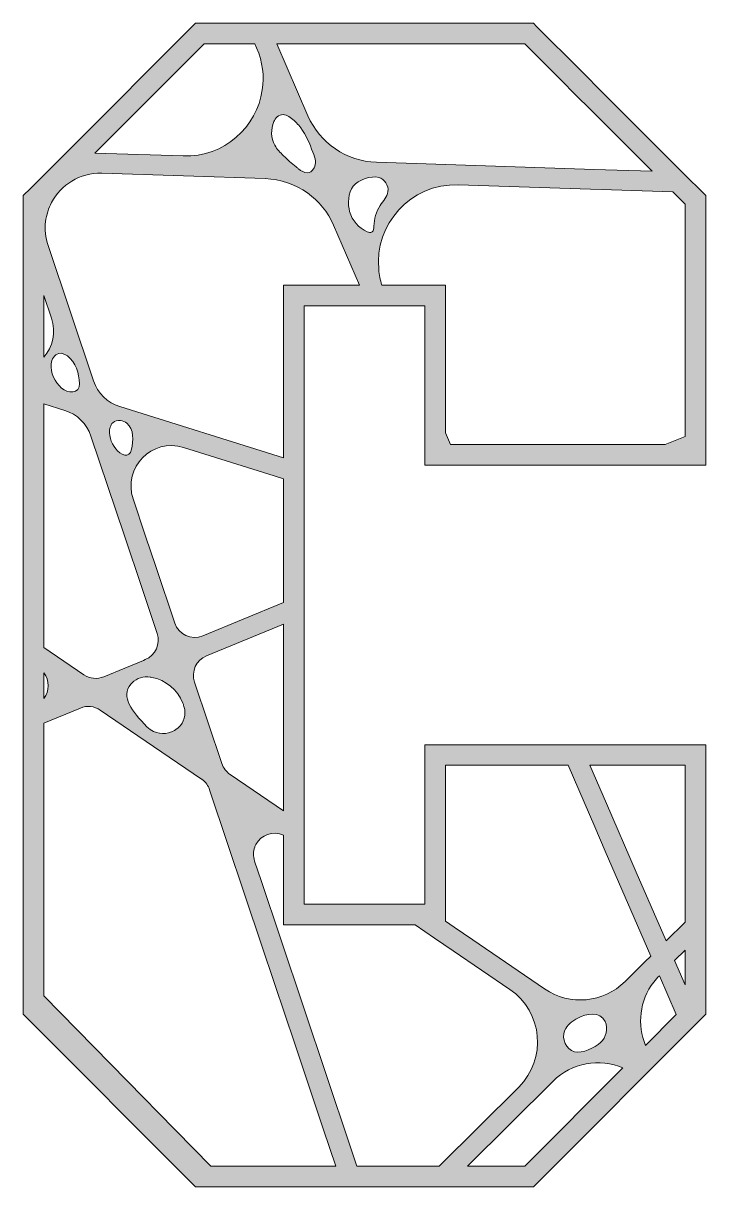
# Model space of a CAD drawing. Extents: x -1650 to 2650, y -4022 to 3022.
# Drawn here: x 1289.8 to 1550, y 2578.2 to 3021.8 of the extents above; entities that cross this region are included whole.
import ezdxf

# ---------------------------------------------------------------- set-up
doc = ezdxf.new("R2010")
doc.units = 0
doc.header["$MEASUREMENT"] = 0
doc.layers.add('Layer 1', color=7, linetype='Continuous')

msp = doc.modelspace()

# ---------------------------------------------------------------- hatches: boundary and pattern name
at = {"layer": 'Layer 1', "true_color": 0xff29f0}
h = msp.add_hatch(color=6, dxfattribs=at)
h.dxf.hatch_style = 2
h.paths.add_polyline_path([(1550, 2853.26), (1550, 2956.04), (1541.05, 2964.98), (1511.13, 2994.9), (1502.33, 3003.7), (1485.54, 3020.5), (1484.28, 3021.75), (1355.55, 3021.75), (1306.4, 2972.6), (1292.61, 2958.82), (1289.83, 2956.04), (1289.83, 2643.97), (1355.55, 2578.25), (1484.28, 2578.25), (1550, 2643.97), (1550, 2746.74), (1442.92, 2746.74), (1442.92, 2685.94), (1396.91, 2685.94), (1396.91, 2914.06), (1442.92, 2914.06), (1442.92, 2853.26)])
edge = h.paths.add_edge_path()
edge.add_spline(control_points=[(1481.03, 3013.9), (1481.03, 3013.9), (1493.12, 3001.81), (1493.12, 3001.81), (1493.12, 3001.81), (1502.18, 2992.75), (1502.18, 2992.75), (1502.18, 2992.75), (1504.41, 2990.52), (1504.41, 2990.52), (1504.41, 2990.52), (1511.68, 2983.26), (1511.68, 2983.26), (1511.68, 2983.26), (1529.57, 2965.36), (1529.57, 2965.36), (1529.57, 2965.36), (1511.81, 2965.93), (1511.81, 2965.93), (1511.81, 2965.93), (1503.8, 2966.19), (1503.8, 2966.19), (1503.8, 2966.19), (1424.43, 2968.77), (1424.43, 2968.77), (1413.04, 2969.15), (1402.87, 2976.05), (1398.33, 2986.51), (1398.33, 2986.51), (1386.44, 3013.9), (1386.44, 3013.9), (1386.44, 3013.9), (1481.03, 3013.9), (1481.03, 3013.9)], knot_values=[0, 0, 0, 0, 1, 1, 1, 2, 2, 2, 3, 3, 3, 4, 4, 4, 5, 5, 5, 6, 6, 6, 7, 7, 7, 8, 8, 8, 9, 9, 9, 10, 10, 10, 11, 11, 11, 11], degree=3, periodic=1)
edge = h.paths.add_edge_path()
edge.add_spline(control_points=[(1385.41, 2984.3), (1385.54, 2984.59), (1385.69, 2984.87), (1385.87, 2985.15), (1386.33, 2985.87), (1386.93, 2986.49), (1387.73, 2986.77), (1389.23, 2987.29), (1390.87, 2986.46), (1392.13, 2985.49), (1393.49, 2984.43), (1394.63, 2983.23), (1395.6, 2981.92), (1397.67, 2979.16), (1399.02, 2975.89), (1400.22, 2972.57), (1400.66, 2971.36), (1401.1, 2970.3), (1401.18, 2969.19), (1401.25, 2968.38), (1401.14, 2967.54), (1400.7, 2966.62), (1399.38, 2963.83), (1396.84, 2964.63), (1394.79, 2966.23), (1394.47, 2966.48), (1394.15, 2966.73), (1393.84, 2967), (1392.17, 2968.34), (1390.57, 2969.77), (1389.03, 2971.26), (1387.78, 2972.47), (1386.56, 2973.74), (1385.72, 2975.27), (1384.21, 2978), (1384.09, 2981.47), (1385.41, 2984.3)], knot_values=[0, 0, 0, 0, 1, 1, 1, 2, 2, 2, 3, 3, 3, 4, 4, 4, 5, 5, 5, 6, 6, 6, 7, 7, 7, 8, 8, 8, 9, 9, 9, 10, 10, 10, 11, 11, 11, 12, 12, 12, 12], degree=3, periodic=1)
edge = h.paths.add_edge_path()
edge.add_spline(control_points=[(1358.8, 3013.9), (1358.8, 3013.9), (1378.15, 3013.9), (1378.15, 3013.9), (1378.15, 3013.9), (1378.8, 3012.39), (1378.8, 3012.39), (1381.12, 3007.04), (1381.73, 3001.53), (1380.96, 2996.35), (1378.85, 2982.29), (1366.59, 2970.65), (1350.78, 2971.17), (1350.78, 2971.17), (1317.16, 2972.26), (1317.16, 2972.26), (1317.16, 2972.26), (1358.8, 3013.9), (1358.8, 3013.9)], knot_values=[0, 0, 0, 0, 1, 1, 1, 2, 2, 2, 3, 3, 3, 4, 4, 4, 5, 5, 5, 6, 6, 6, 6], degree=3, periodic=1)
edge = h.paths.add_edge_path()
edge.add_spline(control_points=[(1297.69, 2917.93), (1297.69, 2917.93), (1300.56, 2909.38), (1300.56, 2909.38), (1302.42, 2903.82), (1300.98, 2898.37), (1297.69, 2894.51), (1297.69, 2894.51), (1297.69, 2917.93), (1297.69, 2917.93)], knot_values=[0, 0, 0, 0, 1, 1, 1, 2, 2, 2, 3, 3, 3, 3], degree=3, periodic=1)
edge = h.paths.add_edge_path()
edge.add_spline(control_points=[(1303.35, 2895.88), (1304.52, 2896.14), (1305.73, 2895.64), (1306.68, 2894.93), (1309.74, 2892.67), (1311.19, 2888.17), (1311.27, 2884.48), (1311.37, 2880.38), (1306.77, 2880.46), (1304.38, 2882.69), (1301.86, 2885.06), (1300.1, 2888.46), (1300.49, 2891.89), (1300.68, 2893.63), (1301.65, 2895.5), (1303.35, 2895.88)], knot_values=[0, 0, 0, 0, 1, 1, 1, 2, 2, 2, 3, 3, 3, 4, 4, 4, 5, 5, 5, 5], degree=3, periodic=1)
edge = h.paths.add_edge_path()
edge.add_spline(control_points=[(1297.69, 2876.68), (1297.69, 2876.68), (1305.62, 2874.19), (1305.62, 2874.19), (1310.35, 2872.72), (1314.08, 2869.07), (1315.65, 2864.38), (1315.65, 2864.38), (1328.41, 2826.34), (1328.41, 2826.34), (1328.41, 2826.34), (1335.13, 2806.32), (1335.13, 2806.32), (1335.13, 2806.32), (1340.88, 2789.15), (1340.88, 2789.15), (1342.23, 2785.16), (1340.24, 2780.8), (1336.34, 2779.19), (1336.34, 2779.19), (1335.63, 2778.89), (1335.63, 2778.89), (1335.63, 2778.89), (1328.5, 2775.95), (1328.5, 2775.95), (1328.5, 2775.95), (1320.52, 2772.65), (1320.52, 2772.65), (1318.02, 2771.61), (1315.17, 2771.91), (1312.94, 2773.43), (1312.94, 2773.43), (1297.69, 2783.84), (1297.69, 2783.84), (1297.69, 2783.84), (1297.69, 2876.68), (1297.69, 2876.68)], knot_values=[0, 0, 0, 0, 1, 1, 1, 2, 2, 2, 3, 3, 3, 4, 4, 4, 5, 5, 5, 6, 6, 6, 7, 7, 7, 8, 8, 8, 9, 9, 9, 10, 10, 10, 11, 11, 11, 12, 12, 12, 12], degree=3, periodic=1)
edge = h.paths.add_edge_path()
edge.add_spline(control_points=[(1358.25, 2788.25), (1353.96, 2786.48), (1349.06, 2788.71), (1347.59, 2793.11), (1347.59, 2793.11), (1340.37, 2814.63), (1340.37, 2814.63), (1340.37, 2814.63), (1336.47, 2826.25), (1336.47, 2826.25), (1336.47, 2826.25), (1331.72, 2840.42), (1331.72, 2840.42), (1327.72, 2852.35), (1338.92, 2863.8), (1350.94, 2860.04), (1350.94, 2860.04), (1385.52, 2849.24), (1385.52, 2849.24), (1385.52, 2849.24), (1389.05, 2848.13), (1389.05, 2848.13), (1389.05, 2848.13), (1389.05, 2800.99), (1389.05, 2800.99), (1389.05, 2800.99), (1358.25, 2788.25), (1358.25, 2788.25)], knot_values=[0, 0, 0, 0, 1, 1, 1, 2, 2, 2, 3, 3, 3, 4, 4, 4, 5, 5, 5, 6, 6, 6, 7, 7, 7, 8, 8, 8, 9, 9, 9, 9], degree=3, periodic=1)
edge = h.paths.add_edge_path()
edge.add_spline(control_points=[(1389.05, 2792.74), (1389.05, 2792.74), (1389.05, 2721.53), (1389.05, 2721.53), (1389.05, 2721.53), (1368.65, 2735.44), (1368.65, 2735.44), (1367.2, 2736.42), (1366.12, 2737.86), (1365.56, 2739.52), (1365.56, 2739.52), (1355.13, 2770.63), (1355.13, 2770.63), (1353.78, 2774.63), (1355.76, 2778.98), (1359.66, 2780.6), (1359.66, 2780.6), (1389.05, 2792.74), (1389.05, 2792.74)], knot_values=[0, 0, 0, 0, 1, 1, 1, 2, 2, 2, 3, 3, 3, 4, 4, 4, 5, 5, 5, 6, 6, 6, 6], degree=3, periodic=1)
edge = h.paths.add_edge_path()
edge.add_spline(control_points=[(1330.78, 2769.78), (1330.95, 2769.99), (1331.14, 2770.19), (1331.33, 2770.38), (1333.13, 2772.14), (1335.69, 2772.9), (1338.22, 2772.52), (1338.42, 2772.49), (1338.62, 2772.46), (1338.82, 2772.42), (1344.11, 2771.43), (1348.68, 2767.78), (1350.67, 2762.56), (1350.96, 2761.79), (1351.07, 2761.34), (1351.07, 2761.34), (1352.13, 2758.2), (1351.07, 2755.29), (1349.03, 2753.35), (1348.85, 2753.18), (1348.65, 2753.01), (1348.46, 2752.86), (1345.88, 2750.8), (1342.39, 2750.49), (1339.5, 2751.84), (1338.59, 2752.27), (1337.74, 2752.85), (1337, 2753.6), (1331.17, 2759.46), (1326.9, 2765.12), (1330.78, 2769.78)], knot_values=[0, 0, 0, 0, 1, 1, 1, 2, 2, 2, 3, 3, 3, 4, 4, 4, 5, 5, 5, 6, 6, 6, 7, 7, 7, 8, 8, 8, 9, 9, 9, 10, 10, 10, 10], degree=3, periodic=1)
edge = h.paths.add_edge_path()
edge.add_spline(control_points=[(1331.12, 2859.35), (1330.39, 2855.54), (1326.85, 2857.3), (1325.08, 2859.53), (1323.26, 2861.86), (1322.16, 2864.96), (1322.99, 2867.8), (1323.18, 2868.43), (1323.46, 2869.04), (1323.93, 2869.5), (1324.68, 2870.23), (1325.82, 2870.46), (1326.87, 2870.32), (1327.76, 2870.21), (1328.62, 2869.85), (1329.32, 2869.29), (1332.19, 2867.03), (1331.72, 2862.54), (1331.12, 2859.35)], knot_values=[0, 0, 0, 0, 1, 1, 1, 2, 2, 2, 3, 3, 3, 4, 4, 4, 5, 5, 5, 6, 6, 6, 6], degree=3, periodic=1)
edge = h.paths.add_edge_path()
edge.add_spline(control_points=[(1297.69, 2774.15), (1299.94, 2771.26), (1299.85, 2767.17), (1297.69, 2764.36), (1297.69, 2764.36), (1297.69, 2774.15), (1297.69, 2774.15)], knot_values=[0, 0, 0, 0, 1, 1, 1, 2, 2, 2, 2], degree=3, periodic=1)
edge = h.paths.add_edge_path()
edge.add_spline(control_points=[(1361.32, 2586.1), (1361.32, 2586.1), (1341.32, 2606.49), (1341.32, 2606.49), (1341.32, 2606.49), (1335.79, 2612.13), (1335.79, 2612.13), (1335.79, 2612.13), (1297.69, 2651), (1297.69, 2651), (1297.69, 2651), (1297.69, 2754.97), (1297.69, 2754.97), (1297.69, 2754.97), (1311.62, 2760.73), (1311.62, 2760.73), (1314.12, 2761.77), (1316.97, 2761.47), (1319.2, 2759.94), (1319.2, 2759.94), (1339.54, 2746.08), (1339.54, 2746.08), (1339.54, 2746.08), (1357.79, 2733.63), (1357.79, 2733.63), (1357.87, 2733.58), (1357.95, 2733.52), (1358.02, 2733.46), (1359.35, 2732.49), (1360.35, 2731.13), (1360.88, 2729.55), (1360.88, 2729.55), (1361, 2729.21), (1361, 2729.21), (1361, 2729.21), (1380.96, 2669.69), (1380.96, 2669.69), (1380.96, 2669.69), (1389.81, 2643.3), (1389.81, 2643.3), (1389.81, 2643.3), (1392.99, 2633.82), (1392.99, 2633.82), (1392.99, 2633.82), (1398.21, 2618.23), (1398.21, 2618.23), (1398.21, 2618.23), (1404.33, 2599.99), (1404.33, 2599.99), (1404.33, 2599.99), (1408.99, 2586.1), (1408.99, 2586.1), (1408.99, 2586.1), (1361.32, 2586.1), (1361.32, 2586.1)], knot_values=[0, 0, 0, 0, 1, 1, 1, 2, 2, 2, 3, 3, 3, 4, 4, 4, 5, 5, 5, 6, 6, 6, 7, 7, 7, 8, 8, 8, 9, 9, 9, 10, 10, 10, 11, 11, 11, 12, 12, 12, 13, 13, 13, 14, 14, 14, 15, 15, 15, 16, 16, 16, 17, 17, 17, 18, 18, 18, 18], degree=3, periodic=1)
edge = h.paths.add_edge_path()
edge.add_spline(control_points=[(1481.03, 2586.1), (1481.03, 2586.1), (1459.12, 2586.1), (1459.12, 2586.1), (1459.12, 2586.1), (1491.79, 2618.5), (1491.79, 2618.5), (1498.92, 2625.57), (1509.52, 2627.4), (1518.46, 2623.53), (1518.46, 2623.53), (1481.03, 2586.1), (1481.03, 2586.1)], knot_values=[0, 0, 0, 0, 1, 1, 1, 2, 2, 2, 3, 3, 3, 4, 4, 4, 4], degree=3, periodic=1)
edge = h.paths.add_edge_path()
edge.add_spline(control_points=[(1496.21, 2637.73), (1497.13, 2639.92), (1499.18, 2641.42), (1501.27, 2642.53), (1504.45, 2644.2), (1509.75, 2645.36), (1511.65, 2641.21), (1512.84, 2638.62), (1512, 2635.07), (1509.92, 2633.25), (1507.61, 2631.2), (1503.07, 2628.91), (1500, 2629.72), (1496.69, 2630.6), (1494.92, 2634.61), (1496.21, 2637.73)], knot_values=[0, 0, 0, 0, 1, 1, 1, 2, 2, 2, 3, 3, 3, 4, 4, 4, 5, 5, 5, 5], degree=3, periodic=1)
edge = h.paths.add_edge_path()
edge.add_spline(control_points=[(1527.04, 2632.12), (1523.79, 2639.91), (1524.72, 2649.18), (1530.18, 2656.25), (1530.82, 2657.09), (1531.54, 2657.92), (1532.33, 2658.7), (1532.33, 2658.7), (1538.77, 2643.85), (1538.77, 2643.85), (1538.77, 2643.85), (1527.04, 2632.12), (1527.04, 2632.12)], knot_values=[0, 0, 0, 0, 1, 1, 1, 2, 2, 2, 3, 3, 3, 4, 4, 4, 4], degree=3, periodic=1)
h.paths.add_polyline_path([(1542.14, 2655.2), (1538.13, 2664.45), (1542.14, 2668.43)])
h.paths.add_polyline_path([(1542.14, 2738.89), (1542.14, 2679.15), (1534.88, 2671.94), (1523.52, 2698.1), (1512.11, 2724.39), (1505.81, 2738.89)])
edge = h.paths.add_edge_path()
edge.add_spline(control_points=[(1450.78, 2738.89), (1450.78, 2738.89), (1497.52, 2738.89), (1497.52, 2738.89), (1497.52, 2738.89), (1507.71, 2715.41), (1507.71, 2715.41), (1507.71, 2715.41), (1511.72, 2706.18), (1511.72, 2706.18), (1511.72, 2706.18), (1529.08, 2666.19), (1529.08, 2666.19), (1529.08, 2666.19), (1526.81, 2663.94), (1526.81, 2663.94), (1526.81, 2663.94), (1519.27, 2656.47), (1519.27, 2656.47), (1511.03, 2648.3), (1498.15, 2647.12), (1488.57, 2653.65), (1488.57, 2653.65), (1461.17, 2672.34), (1461.17, 2672.34), (1461.17, 2672.34), (1454.12, 2677.14), (1454.12, 2677.14), (1454.12, 2677.14), (1450.78, 2679.42), (1450.78, 2679.42), (1450.78, 2679.42), (1450.78, 2738.89), (1450.78, 2738.89)], knot_values=[0, 0, 0, 0, 1, 1, 1, 2, 2, 2, 3, 3, 3, 4, 4, 4, 5, 5, 5, 6, 6, 6, 7, 7, 7, 8, 8, 8, 9, 9, 9, 10, 10, 10, 11, 11, 11, 11], degree=3, periodic=1)
edge = h.paths.add_edge_path()
edge.add_spline(control_points=[(1439.25, 2678.08), (1439.25, 2678.08), (1446.64, 2673.04), (1446.64, 2673.04), (1446.64, 2673.04), (1453.69, 2668.23), (1453.69, 2668.23), (1453.69, 2668.23), (1475.32, 2653.47), (1475.32, 2653.47), (1487.9, 2644.9), (1489.54, 2626.98), (1478.73, 2616.26), (1478.73, 2616.26), (1448.32, 2586.1), (1448.32, 2586.1), (1448.32, 2586.1), (1417.02, 2586.1), (1417.02, 2586.1), (1417.02, 2586.1), (1414.33, 2594.12), (1414.33, 2594.12), (1414.33, 2594.12), (1388.01, 2672.6), (1388.01, 2672.6), (1388.01, 2672.6), (1380.52, 2694.92), (1380.52, 2694.92), (1380.52, 2694.92), (1378.01, 2702.4), (1378.01, 2702.4), (1377.38, 2704.28), (1377.46, 2706.1), (1378.05, 2707.67), (1378.18, 2708.05), (1378.34, 2708.41), (1378.53, 2708.76), (1380.47, 2712.27), (1384.99, 2714.18), (1389.05, 2712.2), (1389.05, 2712.2), (1389.05, 2678.08), (1389.05, 2678.08), (1389.05, 2678.08), (1439.25, 2678.08), (1439.25, 2678.08)], knot_values=[0, 0, 0, 0, 1, 1, 1, 2, 2, 2, 3, 3, 3, 4, 4, 4, 5, 5, 5, 6, 6, 6, 7, 7, 7, 8, 8, 8, 9, 9, 9, 10, 10, 10, 11, 11, 11, 12, 12, 12, 13, 13, 13, 14, 14, 14, 15, 15, 15, 15], degree=3, periodic=1)
edge = h.paths.add_edge_path()
edge.add_spline(control_points=[(1389.05, 2921.92), (1389.05, 2921.92), (1389.05, 2856.11), (1389.05, 2856.11), (1389.05, 2856.11), (1326.64, 2875.61), (1326.64, 2875.61), (1321.92, 2877.08), (1318.19, 2880.73), (1316.62, 2885.42), (1316.62, 2885.42), (1299.29, 2937.07), (1299.29, 2937.07), (1298.26, 2940.13), (1297.99, 2943.21), (1298.34, 2946.15), (1298.64, 2948.73), (1299.43, 2951.21), (1300.62, 2953.45), (1304.18, 2960.14), (1311.29, 2964.83), (1319.75, 2964.56), (1319.75, 2964.56), (1382.04, 2962.53), (1382.04, 2962.53), (1387.96, 2962.34), (1393.55, 2960.39), (1398.19, 2957.08), (1402.48, 2954.03), (1405.96, 2949.83), (1408.14, 2944.8), (1408.14, 2944.8), (1418.07, 2921.92), (1418.07, 2921.92), (1418.07, 2921.92), (1389.05, 2921.92), (1389.05, 2921.92)], knot_values=[0, 0, 0, 0, 1, 1, 1, 2, 2, 2, 3, 3, 3, 4, 4, 4, 5, 5, 5, 6, 6, 6, 7, 7, 7, 8, 8, 8, 9, 9, 9, 10, 10, 10, 11, 11, 11, 12, 12, 12, 12], degree=3, periodic=1)
edge = h.paths.add_edge_path()
edge.add_spline(control_points=[(1422.8, 2942.19), (1422.25, 2941.84), (1421.53, 2942.04), (1420.94, 2942.29), (1417.72, 2943.68), (1415.19, 2946.57), (1414.26, 2949.94), (1413.49, 2952.76), (1413.67, 2957.27), (1415.61, 2959.68), (1417.48, 2962.02), (1422.54, 2963.8), (1425.36, 2963), (1427.61, 2962.37), (1429.19, 2959.91), (1428.84, 2957.6), (1428.52, 2955.58), (1427.01, 2954), (1425.88, 2952.28), (1424.36, 2949.94), (1423.52, 2947.16), (1423.5, 2944.36), (1423.49, 2943.57), (1423.47, 2942.61), (1422.8, 2942.19)], knot_values=[0, 0, 0, 0, 1, 1, 1, 2, 2, 2, 3, 3, 3, 4, 4, 4, 5, 5, 5, 6, 6, 6, 7, 7, 7, 8, 8, 8, 8], degree=3, periodic=1)
edge = h.paths.add_edge_path()
edge.add_spline(control_points=[(1426.55, 2921.92), (1425.93, 2923.9), (1425.53, 2925.9), (1425.34, 2927.88), (1423.68, 2944.85), (1437.27, 2960.74), (1455.68, 2960.14), (1455.68, 2960.14), (1506.1, 2958.51), (1506.1, 2958.51), (1506.1, 2958.51), (1514.12, 2958.24), (1514.12, 2958.24), (1514.12, 2958.24), (1537.44, 2957.49), (1537.44, 2957.49), (1537.44, 2957.49), (1542.14, 2952.79), (1542.14, 2952.79), (1542.14, 2952.79), (1542.14, 2864.28), (1542.14, 2864.28), (1542.14, 2864.28), (1535.2, 2861.4), (1535.2, 2861.4), (1535.2, 2861.4), (1534.51, 2861.12), (1534.51, 2861.12), (1534.51, 2861.12), (1452.76, 2861.12), (1452.76, 2861.12), (1452.76, 2861.12), (1450.78, 2865.68), (1450.78, 2865.68), (1450.78, 2865.68), (1450.78, 2921.92), (1450.78, 2921.92), (1450.78, 2921.92), (1426.55, 2921.92), (1426.55, 2921.92)], knot_values=[0, 0, 0, 0, 1, 1, 1, 2, 2, 2, 3, 3, 3, 4, 4, 4, 5, 5, 5, 6, 6, 6, 7, 7, 7, 8, 8, 8, 9, 9, 9, 10, 10, 10, 11, 11, 11, 12, 12, 12, 13, 13, 13, 13], degree=3, periodic=1)

# ---------------------------------------------------------------- linework, layer by layer
at = {"layer": 'Layer 1', "lineweight": 0}
for points in [[(1550, 2853.26), (1550, 2956.04), (1541.05, 2964.98), (1511.13, 2994.9), (1502.33, 3003.7), (1485.54, 3020.5), (1484.28, 3021.75), (1355.55, 3021.75), (1306.4, 2972.6), (1292.61, 2958.82), (1289.83, 2956.04), (1289.83, 2643.97), (1355.55, 2578.25), (1484.28, 2578.25), (1550, 2643.97), (1550, 2746.74), (1442.92, 2746.74), (1442.92, 2685.94), (1396.91, 2685.94), (1396.91, 2914.06), (1442.92, 2914.06), (1442.92, 2853.26), (1550, 2853.26)], [(1542.14, 2738.89), (1542.14, 2679.15), (1534.88, 2671.94), (1523.52, 2698.1), (1512.11, 2724.39), (1505.81, 2738.89), (1542.14, 2738.89)], [(1542.14, 2655.2), (1538.13, 2664.45), (1542.14, 2668.43), (1542.14, 2655.2)]]:
    msp.add_lwpolyline(points, dxfattribs=at)
for points, knots in [([(1358.8, 3013.9), (1358.8, 3013.9), (1378.15, 3013.9), (1378.15, 3013.9), (1378.15, 3013.9), (1378.8, 3012.39), (1378.8, 3012.39), (1381.12, 3007.04), (1381.73, 3001.53), (1380.96, 2996.35), (1378.85, 2982.29), (1366.59, 2970.65), (1350.78, 2971.17), (1350.78, 2971.17), (1317.16, 2972.26), (1317.16, 2972.26), (1317.16, 2972.26), (1358.8, 3013.9), (1358.8, 3013.9)], [0, 0, 0, 0, 1, 1, 1, 2, 2, 2, 3, 3, 3, 4, 4, 4, 5, 5, 5, 6, 6, 6, 6]), ([(1481.03, 3013.9), (1481.03, 3013.9), (1493.12, 3001.81), (1493.12, 3001.81), (1493.12, 3001.81), (1502.18, 2992.75), (1502.18, 2992.75), (1502.18, 2992.75), (1504.41, 2990.52), (1504.41, 2990.52), (1504.41, 2990.52), (1511.68, 2983.26), (1511.68, 2983.26), (1511.68, 2983.26), (1529.57, 2965.36), (1529.57, 2965.36), (1529.57, 2965.36), (1511.81, 2965.93), (1511.81, 2965.93), (1511.81, 2965.93), (1503.8, 2966.19), (1503.8, 2966.19), (1503.8, 2966.19), (1424.43, 2968.77), (1424.43, 2968.77), (1413.04, 2969.15), (1402.87, 2976.05), (1398.33, 2986.51), (1398.33, 2986.51), (1386.44, 3013.9), (1386.44, 3013.9), (1386.44, 3013.9), (1481.03, 3013.9), (1481.03, 3013.9)], [0, 0, 0, 0, 1, 1, 1, 2, 2, 2, 3, 3, 3, 4, 4, 4, 5, 5, 5, 6, 6, 6, 7, 7, 7, 8, 8, 8, 9, 9, 9, 10, 10, 10, 11, 11, 11, 11]), ([(1385.41, 2984.3), (1385.54, 2984.59), (1385.69, 2984.87), (1385.87, 2985.15), (1386.33, 2985.87), (1386.93, 2986.49), (1387.73, 2986.77), (1389.23, 2987.29), (1390.87, 2986.46), (1392.13, 2985.49), (1393.49, 2984.43), (1394.63, 2983.23), (1395.6, 2981.92), (1397.67, 2979.16), (1399.02, 2975.89), (1400.22, 2972.57), (1400.66, 2971.36), (1401.1, 2970.3), (1401.18, 2969.19), (1401.25, 2968.38), (1401.14, 2967.54), (1400.7, 2966.62), (1399.38, 2963.83), (1396.84, 2964.63), (1394.79, 2966.23), (1394.47, 2966.48), (1394.15, 2966.73), (1393.84, 2967), (1392.17, 2968.34), (1390.57, 2969.77), (1389.03, 2971.26), (1387.78, 2972.47), (1386.56, 2973.74), (1385.72, 2975.27), (1384.21, 2978), (1384.09, 2981.47), (1385.41, 2984.3)], [0, 0, 0, 0, 1, 1, 1, 2, 2, 2, 3, 3, 3, 4, 4, 4, 5, 5, 5, 6, 6, 6, 7, 7, 7, 8, 8, 8, 9, 9, 9, 10, 10, 10, 11, 11, 11, 12, 12, 12, 12]), ([(1389.05, 2921.92), (1389.05, 2921.92), (1389.05, 2856.11), (1389.05, 2856.11), (1389.05, 2856.11), (1326.64, 2875.61), (1326.64, 2875.61), (1321.92, 2877.08), (1318.19, 2880.73), (1316.62, 2885.42), (1316.62, 2885.42), (1299.29, 2937.07), (1299.29, 2937.07), (1298.26, 2940.13), (1297.99, 2943.21), (1298.34, 2946.15), (1298.64, 2948.73), (1299.43, 2951.21), (1300.62, 2953.45), (1304.18, 2960.14), (1311.29, 2964.83), (1319.75, 2964.56), (1319.75, 2964.56), (1382.04, 2962.53), (1382.04, 2962.53), (1387.96, 2962.34), (1393.55, 2960.39), (1398.19, 2957.08), (1402.48, 2954.03), (1405.96, 2949.83), (1408.14, 2944.8), (1408.14, 2944.8), (1418.07, 2921.92), (1418.07, 2921.92), (1418.07, 2921.92), (1389.05, 2921.92), (1389.05, 2921.92)], [0, 0, 0, 0, 1, 1, 1, 2, 2, 2, 3, 3, 3, 4, 4, 4, 5, 5, 5, 6, 6, 6, 7, 7, 7, 8, 8, 8, 9, 9, 9, 10, 10, 10, 11, 11, 11, 12, 12, 12, 12]), ([(1422.8, 2942.19), (1422.25, 2941.84), (1421.53, 2942.04), (1420.94, 2942.29), (1417.72, 2943.68), (1415.19, 2946.57), (1414.26, 2949.94), (1413.49, 2952.76), (1413.67, 2957.27), (1415.61, 2959.68), (1417.48, 2962.02), (1422.54, 2963.8), (1425.36, 2963), (1427.61, 2962.37), (1429.19, 2959.91), (1428.84, 2957.6), (1428.52, 2955.58), (1427.01, 2954), (1425.88, 2952.28), (1424.36, 2949.94), (1423.52, 2947.16), (1423.5, 2944.36), (1423.49, 2943.57), (1423.47, 2942.61), (1422.8, 2942.19)], [0, 0, 0, 0, 1, 1, 1, 2, 2, 2, 3, 3, 3, 4, 4, 4, 5, 5, 5, 6, 6, 6, 7, 7, 7, 8, 8, 8, 8]), ([(1426.55, 2921.92), (1425.93, 2923.9), (1425.53, 2925.9), (1425.34, 2927.88), (1423.68, 2944.85), (1437.27, 2960.74), (1455.68, 2960.14), (1455.68, 2960.14), (1506.1, 2958.51), (1506.1, 2958.51), (1506.1, 2958.51), (1514.12, 2958.24), (1514.12, 2958.24), (1514.12, 2958.24), (1537.44, 2957.49), (1537.44, 2957.49), (1537.44, 2957.49), (1542.14, 2952.79), (1542.14, 2952.79), (1542.14, 2952.79), (1542.14, 2864.28), (1542.14, 2864.28), (1542.14, 2864.28), (1535.2, 2861.4), (1535.2, 2861.4), (1535.2, 2861.4), (1534.51, 2861.12), (1534.51, 2861.12), (1534.51, 2861.12), (1452.76, 2861.12), (1452.76, 2861.12), (1452.76, 2861.12), (1450.78, 2865.68), (1450.78, 2865.68), (1450.78, 2865.68), (1450.78, 2921.92), (1450.78, 2921.92), (1450.78, 2921.92), (1426.55, 2921.92), (1426.55, 2921.92)], [0, 0, 0, 0, 1, 1, 1, 2, 2, 2, 3, 3, 3, 4, 4, 4, 5, 5, 5, 6, 6, 6, 7, 7, 7, 8, 8, 8, 9, 9, 9, 10, 10, 10, 11, 11, 11, 12, 12, 12, 13, 13, 13, 13]), ([(1297.69, 2917.93), (1297.69, 2917.93), (1300.56, 2909.38), (1300.56, 2909.38), (1302.42, 2903.82), (1300.98, 2898.37), (1297.69, 2894.51), (1297.69, 2894.51), (1297.69, 2917.93), (1297.69, 2917.93)], [0, 0, 0, 0, 1, 1, 1, 2, 2, 2, 3, 3, 3, 3]), ([(1303.35, 2895.88), (1304.52, 2896.14), (1305.73, 2895.64), (1306.68, 2894.93), (1309.74, 2892.67), (1311.19, 2888.17), (1311.27, 2884.48), (1311.37, 2880.38), (1306.77, 2880.46), (1304.38, 2882.69), (1301.86, 2885.06), (1300.1, 2888.46), (1300.49, 2891.89), (1300.68, 2893.63), (1301.65, 2895.5), (1303.35, 2895.88)], [0, 0, 0, 0, 1, 1, 1, 2, 2, 2, 3, 3, 3, 4, 4, 4, 5, 5, 5, 5]), ([(1297.69, 2876.68), (1297.69, 2876.68), (1305.62, 2874.19), (1305.62, 2874.19), (1310.35, 2872.72), (1314.08, 2869.07), (1315.65, 2864.38), (1315.65, 2864.38), (1328.41, 2826.34), (1328.41, 2826.34), (1328.41, 2826.34), (1335.13, 2806.32), (1335.13, 2806.32), (1335.13, 2806.32), (1340.88, 2789.15), (1340.88, 2789.15), (1342.23, 2785.16), (1340.24, 2780.8), (1336.34, 2779.19), (1336.34, 2779.19), (1335.63, 2778.89), (1335.63, 2778.89), (1335.63, 2778.89), (1328.5, 2775.95), (1328.5, 2775.95), (1328.5, 2775.95), (1320.52, 2772.65), (1320.52, 2772.65), (1318.02, 2771.61), (1315.17, 2771.91), (1312.94, 2773.43), (1312.94, 2773.43), (1297.69, 2783.84), (1297.69, 2783.84), (1297.69, 2783.84), (1297.69, 2876.68), (1297.69, 2876.68)], [0, 0, 0, 0, 1, 1, 1, 2, 2, 2, 3, 3, 3, 4, 4, 4, 5, 5, 5, 6, 6, 6, 7, 7, 7, 8, 8, 8, 9, 9, 9, 10, 10, 10, 11, 11, 11, 12, 12, 12, 12]), ([(1331.12, 2859.35), (1330.39, 2855.54), (1326.85, 2857.3), (1325.08, 2859.53), (1323.26, 2861.86), (1322.16, 2864.96), (1322.99, 2867.8), (1323.18, 2868.43), (1323.46, 2869.04), (1323.93, 2869.5), (1324.68, 2870.23), (1325.82, 2870.46), (1326.87, 2870.32), (1327.76, 2870.21), (1328.62, 2869.85), (1329.32, 2869.29), (1332.19, 2867.03), (1331.72, 2862.54), (1331.12, 2859.35)], [0, 0, 0, 0, 1, 1, 1, 2, 2, 2, 3, 3, 3, 4, 4, 4, 5, 5, 5, 6, 6, 6, 6]), ([(1358.25, 2788.25), (1353.96, 2786.48), (1349.06, 2788.71), (1347.59, 2793.11), (1347.59, 2793.11), (1340.37, 2814.63), (1340.37, 2814.63), (1340.37, 2814.63), (1336.47, 2826.25), (1336.47, 2826.25), (1336.47, 2826.25), (1331.72, 2840.42), (1331.72, 2840.42), (1327.72, 2852.35), (1338.92, 2863.8), (1350.94, 2860.04), (1350.94, 2860.04), (1385.52, 2849.24), (1385.52, 2849.24), (1385.52, 2849.24), (1389.05, 2848.13), (1389.05, 2848.13), (1389.05, 2848.13), (1389.05, 2800.99), (1389.05, 2800.99), (1389.05, 2800.99), (1358.25, 2788.25), (1358.25, 2788.25)], [0, 0, 0, 0, 1, 1, 1, 2, 2, 2, 3, 3, 3, 4, 4, 4, 5, 5, 5, 6, 6, 6, 7, 7, 7, 8, 8, 8, 9, 9, 9, 9]), ([(1389.05, 2792.74), (1389.05, 2792.74), (1389.05, 2721.53), (1389.05, 2721.53), (1389.05, 2721.53), (1368.65, 2735.44), (1368.65, 2735.44), (1367.2, 2736.42), (1366.12, 2737.86), (1365.56, 2739.52), (1365.56, 2739.52), (1355.13, 2770.63), (1355.13, 2770.63), (1353.78, 2774.63), (1355.76, 2778.98), (1359.66, 2780.6), (1359.66, 2780.6), (1389.05, 2792.74), (1389.05, 2792.74)], [0, 0, 0, 0, 1, 1, 1, 2, 2, 2, 3, 3, 3, 4, 4, 4, 5, 5, 5, 6, 6, 6, 6]), ([(1297.69, 2774.15), (1299.94, 2771.26), (1299.85, 2767.17), (1297.69, 2764.36), (1297.69, 2764.36), (1297.69, 2774.15), (1297.69, 2774.15)], [0, 0, 0, 0, 1, 1, 1, 2, 2, 2, 2]), ([(1330.78, 2769.78), (1330.95, 2769.99), (1331.14, 2770.19), (1331.33, 2770.38), (1333.13, 2772.14), (1335.69, 2772.9), (1338.22, 2772.52), (1338.42, 2772.49), (1338.62, 2772.46), (1338.82, 2772.42), (1344.11, 2771.43), (1348.68, 2767.78), (1350.67, 2762.56), (1350.96, 2761.79), (1351.07, 2761.34), (1351.07, 2761.34), (1352.13, 2758.2), (1351.07, 2755.29), (1349.03, 2753.35), (1348.85, 2753.18), (1348.65, 2753.01), (1348.46, 2752.86), (1345.88, 2750.8), (1342.39, 2750.49), (1339.5, 2751.84), (1338.59, 2752.27), (1337.74, 2752.85), (1337, 2753.6), (1331.17, 2759.46), (1326.9, 2765.12), (1330.78, 2769.78)], [0, 0, 0, 0, 1, 1, 1, 2, 2, 2, 3, 3, 3, 4, 4, 4, 5, 5, 5, 6, 6, 6, 7, 7, 7, 8, 8, 8, 9, 9, 9, 10, 10, 10, 10]), ([(1361.32, 2586.1), (1361.32, 2586.1), (1341.32, 2606.49), (1341.32, 2606.49), (1341.32, 2606.49), (1335.79, 2612.13), (1335.79, 2612.13), (1335.79, 2612.13), (1297.69, 2651), (1297.69, 2651), (1297.69, 2651), (1297.69, 2754.97), (1297.69, 2754.97), (1297.69, 2754.97), (1311.62, 2760.73), (1311.62, 2760.73), (1314.12, 2761.77), (1316.97, 2761.47), (1319.2, 2759.94), (1319.2, 2759.94), (1339.54, 2746.08), (1339.54, 2746.08), (1339.54, 2746.08), (1357.79, 2733.63), (1357.79, 2733.63), (1357.87, 2733.58), (1357.95, 2733.52), (1358.02, 2733.46), (1359.35, 2732.49), (1360.35, 2731.13), (1360.88, 2729.55), (1360.88, 2729.55), (1361, 2729.21), (1361, 2729.21), (1361, 2729.21), (1380.96, 2669.69), (1380.96, 2669.69), (1380.96, 2669.69), (1389.81, 2643.3), (1389.81, 2643.3), (1389.81, 2643.3), (1392.99, 2633.82), (1392.99, 2633.82), (1392.99, 2633.82), (1398.21, 2618.23), (1398.21, 2618.23), (1398.21, 2618.23), (1404.33, 2599.99), (1404.33, 2599.99), (1404.33, 2599.99), (1408.99, 2586.1), (1408.99, 2586.1), (1408.99, 2586.1), (1361.32, 2586.1), (1361.32, 2586.1)], [0, 0, 0, 0, 1, 1, 1, 2, 2, 2, 3, 3, 3, 4, 4, 4, 5, 5, 5, 6, 6, 6, 7, 7, 7, 8, 8, 8, 9, 9, 9, 10, 10, 10, 11, 11, 11, 12, 12, 12, 13, 13, 13, 14, 14, 14, 15, 15, 15, 16, 16, 16, 17, 17, 17, 18, 18, 18, 18]), ([(1450.78, 2738.89), (1450.78, 2738.89), (1497.52, 2738.89), (1497.52, 2738.89), (1497.52, 2738.89), (1507.71, 2715.41), (1507.71, 2715.41), (1507.71, 2715.41), (1511.72, 2706.18), (1511.72, 2706.18), (1511.72, 2706.18), (1529.08, 2666.19), (1529.08, 2666.19), (1529.08, 2666.19), (1526.81, 2663.94), (1526.81, 2663.94), (1526.81, 2663.94), (1519.27, 2656.47), (1519.27, 2656.47), (1511.03, 2648.3), (1498.15, 2647.12), (1488.57, 2653.65), (1488.57, 2653.65), (1461.17, 2672.34), (1461.17, 2672.34), (1461.17, 2672.34), (1454.12, 2677.14), (1454.12, 2677.14), (1454.12, 2677.14), (1450.78, 2679.42), (1450.78, 2679.42), (1450.78, 2679.42), (1450.78, 2738.89), (1450.78, 2738.89)], [0, 0, 0, 0, 1, 1, 1, 2, 2, 2, 3, 3, 3, 4, 4, 4, 5, 5, 5, 6, 6, 6, 7, 7, 7, 8, 8, 8, 9, 9, 9, 10, 10, 10, 11, 11, 11, 11]), ([(1439.25, 2678.08), (1439.25, 2678.08), (1446.64, 2673.04), (1446.64, 2673.04), (1446.64, 2673.04), (1453.69, 2668.23), (1453.69, 2668.23), (1453.69, 2668.23), (1475.32, 2653.47), (1475.32, 2653.47), (1487.9, 2644.9), (1489.54, 2626.98), (1478.73, 2616.26), (1478.73, 2616.26), (1448.32, 2586.1), (1448.32, 2586.1), (1448.32, 2586.1), (1417.02, 2586.1), (1417.02, 2586.1), (1417.02, 2586.1), (1414.33, 2594.12), (1414.33, 2594.12), (1414.33, 2594.12), (1388.01, 2672.6), (1388.01, 2672.6), (1388.01, 2672.6), (1380.52, 2694.92), (1380.52, 2694.92), (1380.52, 2694.92), (1378.01, 2702.4), (1378.01, 2702.4), (1377.38, 2704.28), (1377.46, 2706.1), (1378.05, 2707.67), (1378.18, 2708.05), (1378.34, 2708.41), (1378.53, 2708.76), (1380.47, 2712.27), (1384.99, 2714.18), (1389.05, 2712.2), (1389.05, 2712.2), (1389.05, 2678.08), (1389.05, 2678.08), (1389.05, 2678.08), (1439.25, 2678.08), (1439.25, 2678.08)], [0, 0, 0, 0, 1, 1, 1, 2, 2, 2, 3, 3, 3, 4, 4, 4, 5, 5, 5, 6, 6, 6, 7, 7, 7, 8, 8, 8, 9, 9, 9, 10, 10, 10, 11, 11, 11, 12, 12, 12, 13, 13, 13, 14, 14, 14, 15, 15, 15, 15]), ([(1527.04, 2632.12), (1523.79, 2639.91), (1524.72, 2649.18), (1530.18, 2656.25), (1530.82, 2657.09), (1531.54, 2657.92), (1532.33, 2658.7), (1532.33, 2658.7), (1538.77, 2643.85), (1538.77, 2643.85), (1538.77, 2643.85), (1527.04, 2632.12), (1527.04, 2632.12)], [0, 0, 0, 0, 1, 1, 1, 2, 2, 2, 3, 3, 3, 4, 4, 4, 4]), ([(1496.21, 2637.73), (1497.13, 2639.92), (1499.18, 2641.42), (1501.27, 2642.53), (1504.45, 2644.2), (1509.75, 2645.36), (1511.65, 2641.21), (1512.84, 2638.62), (1512, 2635.07), (1509.92, 2633.25), (1507.61, 2631.2), (1503.07, 2628.91), (1500, 2629.72), (1496.69, 2630.6), (1494.92, 2634.61), (1496.21, 2637.73)], [0, 0, 0, 0, 1, 1, 1, 2, 2, 2, 3, 3, 3, 4, 4, 4, 5, 5, 5, 5]), ([(1481.03, 2586.1), (1481.03, 2586.1), (1459.12, 2586.1), (1459.12, 2586.1), (1459.12, 2586.1), (1491.79, 2618.5), (1491.79, 2618.5), (1498.92, 2625.57), (1509.52, 2627.4), (1518.46, 2623.53), (1518.46, 2623.53), (1481.03, 2586.1), (1481.03, 2586.1)], [0, 0, 0, 0, 1, 1, 1, 2, 2, 2, 3, 3, 3, 4, 4, 4, 4])]:
    msp.add_open_spline(points, degree=3, knots=knots, dxfattribs=at)

doc.saveas('drawing.dxf')
